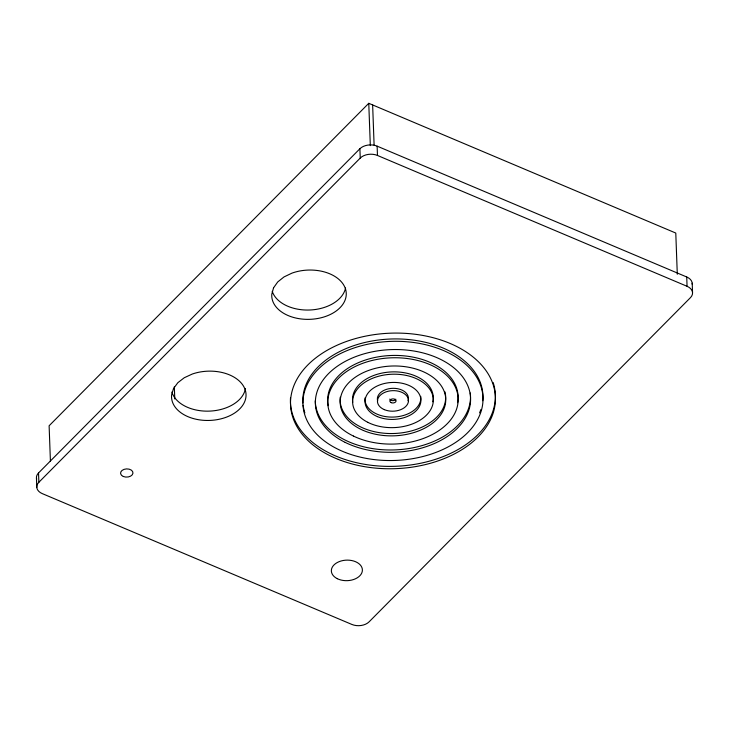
<?xml version="1.0" encoding="UTF-8"?>
<svg xmlns="http://www.w3.org/2000/svg" width="729" height="729" viewBox="0 0 729 729"><rect width="100%" height="100%" fill="white"/><g stroke="black" fill="none" stroke-linecap="round" stroke-linejoin="round"><path stroke-width="1.09" d="M677.296 274.259L675.783 233.052L368.765 103.308L49.116 425.772L50.429 461.411M36.66 479.172A12.429 8.219 -2.1 0 1 38.528 472.966L359.898 148.752A12.429 8.219 -2.1 0 1 377.13 146.146L686.727 276.984A12.429 8.219 -2.1 0 1 692.204 284.246M38.865 482.279L360.244 158.065A12.429 8.219 -2.1 0 1 377.476 155.459L687.064 286.297A12.429 8.219 -2.1 0 1 690.472 297.623L369.102 621.837A12.429 8.219 -2.1 0 1 351.87 624.443L42.273 493.615A12.429 8.219 -2.1 0 1 38.865 482.279L38.528 472.966M692.213 283.171L692.55 292.484M686.727 276.984L687.064 286.297M377.13 146.146L377.476 155.459M372.637 104.94L374.105 145.035M368.765 103.308L370.323 145.627M359.898 148.752L360.244 158.065M174.331 386.689L174.778 398.945M36.45 478.106L36.787 487.428M493.169 382.552A102.507 67.788 -2.1 0 1 401.479 465.94A102.507 67.788 -2.1 0 1 290.488 398.025M245.482 388.429A37.279 24.649 -2.1 0 1 210.034 411.092A37.279 24.649 -2.1 0 1 171.889 392.02M345.564 288.01A37.279 24.649 -2.1 0 1 310.025 309.998A37.279 24.649 -2.1 0 1 272.227 291.308M302.918 403.019A90.077 59.568 -2.1 0 1 393.952 338.93A90.077 59.568 -2.1 0 1 482.726 400.722M480.803 409.616A90.077 59.568 -2.1 0 1 479.573 412.878M304.859 412.942A90.077 59.568 -2.1 0 1 303.136 405.251M395.82 399.191A3.107 2.05 -2.1 0 1 392.676 400.649A3.107 2.05 -2.1 0 1 389.833 399.055M377.649 400.904A15.528 10.27 -2.1 0 1 393.241 388.311A15.528 10.27 -2.1 0 1 407.958 400.74M420.715 396.339A27.957 18.489 -2.1 0 1 393.223 417.079A27.957 18.489 -2.1 0 1 365.001 397.943M352.763 402.372A40.377 26.709 -2.1 0 1 393.706 371.863A40.377 26.709 -2.1 0 1 432.789 401.797M328.269 405.725A65.227 43.139 -2.1 0 1 392.63 355.442A65.227 43.139 -2.1 0 1 457.566 402.727M444.982 391.901A52.807 34.919 -2.1 0 1 395.264 433.445A52.807 34.919 -2.1 0 1 340.233 397.187M470.269 392.986A77.657 51.358 -2.1 0 1 396.394 449.839A77.657 51.358 -2.1 0 1 315.265 400.841M273.548 287.855L271.789 294.215A37.279 24.649 -2.1 0 0 313.607 319.074A37.279 24.649 -2.1 0 0 344.617 286.716A37.279 24.649 -2.1 0 0 292.028 273.102L284.018 276.92L277.722 281.95L273.548 287.855M173.511 388.575L171.607 394.927A37.279 24.649 -2.1 0 0 212.804 420.232A37.279 24.649 -2.1 0 0 244.57 388.183A37.279 24.649 -2.1 0 0 192.338 374.013L184.246 377.75L177.83 382.716L173.511 388.575M338.329 459.416A102.507 67.788 -2.1 0 0 495.356 401.442A102.507 67.788 -2.1 0 0 345.209 341.91A102.507 67.788 -2.1 0 0 338.329 459.416M337.29 578.68A15.528 10.27 -2.1 0 0 362.24 571.536A15.528 10.27 -2.1 0 0 341.09 560.984A15.528 10.27 -2.1 0 0 337.29 578.68M123.31 476.484A6.215 4.11 -2.1 0 0 132.96 473.148A6.215 4.11 -2.1 0 0 124.03 469.367A6.215 4.11 -2.1 0 0 123.31 476.484M345.582 452.572A90.077 59.568 -2.1 0 0 482.972 400.886A90.077 59.568 -2.1 0 0 350.348 349.3A90.077 59.568 -2.1 0 0 345.582 452.572M391.236 402.663A3.107 2.05 -2.1 0 0 396.066 400.996A3.107 2.05 -2.1 0 0 391.601 399.109A3.107 2.05 -2.1 0 0 391.236 402.663M384.329 409.634A15.528 10.27 -2.1 0 0 408.459 401.287A15.528 10.27 -2.1 0 0 386.115 391.847A15.528 10.27 -2.1 0 0 384.329 409.634M377.412 416.605A27.957 18.489 -2.1 0 0 420.852 401.579A27.957 18.489 -2.1 0 0 380.638 384.584A27.957 18.489 -2.1 0 0 377.412 416.605M367.753 422.301A40.377 26.709 -2.1 0 0 432.871 404.121A40.377 26.709 -2.1 0 0 378.278 376.337A40.377 26.709 -2.1 0 0 367.753 422.301M353.474 436.079A65.227 43.139 -2.1 0 0 457.648 405.051A65.227 43.139 -2.1 0 0 367.781 361.639A65.227 43.139 -2.1 0 0 353.474 436.079M363.379 430.465A52.807 34.919 -2.1 0 0 445.619 402.326A52.807 34.919 -2.1 0 0 369.904 369.977A52.807 34.919 -2.1 0 0 363.379 430.465M345.136 442.366A77.657 51.358 -2.1 0 0 469.831 406.518A77.657 51.358 -2.1 0 0 363.935 353.875A77.657 51.358 -2.1 0 0 345.136 442.366"/></g></svg>
